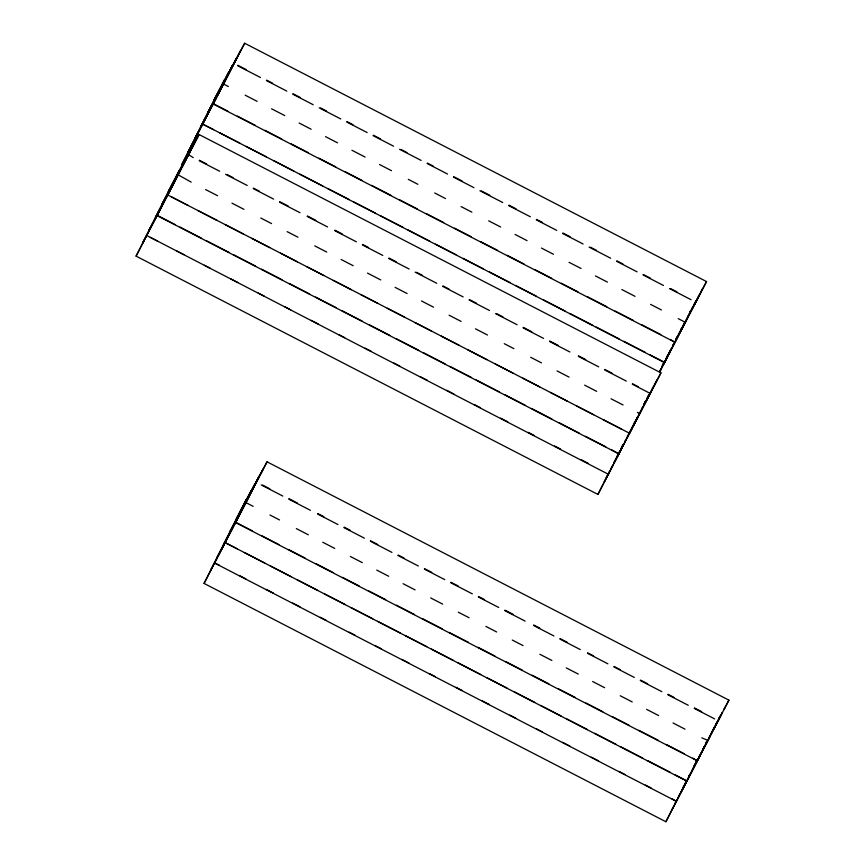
<?xml version="1.0" encoding="UTF-8"?>
<svg xmlns="http://www.w3.org/2000/svg" width="865" height="865" viewBox="0 0 865 865"><rect width="100%" height="100%" fill="white"/><g stroke="black" fill="none" stroke-linecap="round" stroke-linejoin="round"><path stroke-width="1.3" d="M611.241 468.527L597.931 494.445L136.086 256.137L144.271 240.081M169.681 189.63L175.184 178.579M191.187 182.126L178.168 174.838M194.982 138.93L181.672 164.847L189.846 148.791M632.283 384.179L650.285 393.467L660.936 372.847L199.091 134.529L180.526 169.464M228.371 86.511L223.57 84.035L223.873 83.386L207.459 113.218L215.634 97.161M236.869 58.117L223.57 84.035M695.871 302.166L706.521 281.568L244.676 43.25L217.915 93.042M679.22 795.832L665.909 821.75L204.064 583.432L212.239 567.375M230.263 531.694L224.759 542.744M253.164 506.328L245.963 502.619L246.266 501.97L229.852 531.802L238.026 515.745M259.262 476.702L245.963 502.619M704.024 747.814L728.914 700.153L267.069 461.834L240.308 511.626M597.931 494.445L603.013 484.357M604.613 481.016L604.376 481.535L608.592 473.836M642.263 408.01L642.609 407.253M637.429 412.389L639.83 413.632L642.684 407.88M652.794 387.693L653.032 387.163L652.415 388.201M666.245 358.456L667.693 355.45M671.218 349.19L668.234 355.212M683.728 324.18L684.107 323.369M678.214 318.634L685.415 322.353L688.259 316.601M689.318 314.536L692.162 308.794L690.757 311.324M665.909 821.75L674.084 805.693M689.221 775.851L689.502 775.235M706.5 741.954L706.262 742.484L706.867 741.446M704.132 747.457L701.18 753.437M701.807 737.834L707.981 740.462M713.171 729.865L718.447 720.329M718.22 720.848L721.107 715.02M724.665 707.938L724.902 707.408L724.297 708.446M178.06 175.195L167.767 195.112M178.222 174.784L180.839 169.562M184.667 161.874L187.283 156.662M184.504 162.285L181.888 167.507M223.635 83.905L213.341 103.822M223.808 83.505L226.414 78.283M230.079 71.006L227.473 76.217M230.252 70.595L232.869 65.372M246.028 502.489L235.734 522.406M246.201 502.089L248.806 496.867M252.645 489.179L255.262 483.957M620.659 449.735L621.243 448.546M621.524 447.929L622.108 446.729M624.681 442.48L626.217 439.279M631.126 429.57L631.71 428.37M632.661 426.369L631.839 428.099L632.456 427.061M638.521 414.659L639.105 413.459M659.79 371.366L661.238 368.36M635.818 420.92L633.202 426.131M636.164 420.163L636.748 418.963M648.707 395.1L647.236 398.073M651.096 391.737L628.996 434.338M677.284 337.091L675.814 340.064M677.663 336.28L678.246 335.09M646.35 400.603L643.733 405.826M689.6 312.47L690.184 311.27M688.194 315.963L688.778 314.774M687.253 317.92L687.837 316.72M701.688 290.543L702.51 288.824L701.104 291.354M673.175 807.121L672.354 808.84L672.959 807.802M685.48 782.49L686.064 781.3M695.082 764.13L695.665 762.941M695.947 762.324L696.53 761.124M692.649 769.774L696.217 762.552M699.093 756.864L699.677 755.675M700.055 754.864L700.639 753.674M709.646 736.504L710.23 735.304M710.587 734.547L711.171 733.358M707.873 740.808L692.865 769.093M708.046 740.408L710.652 735.185M720.177 716.188L720.761 714.998M615.664 459.639L617.686 455.617M682.258 327.154L683.145 325.381M640.792 410.983L641.679 409.199M692.681 307.713L694.703 303.691M688.637 777.711L673.759 806.31M220.77 87.289L215.266 98.35M221.71 85.44L224.554 79.688L213.904 100.308L218.11 92.598M207.87 113.11L202.367 124.16M208.811 111.261L211.536 105.681M214.325 100.199L211.601 105.779M195.922 137.07L201.426 126.02M218.434 92.75L212.833 103.995M219.278 91.084L224.878 79.84M225.722 78.174L228.576 72.422L216.38 95.745M205.535 118.559L188.116 151.937L196.29 135.881M206.389 116.905L211.979 105.66M228.955 72.433L223.386 83.624M229.831 70.714L232.685 64.972L220.402 88.479M162.296 204.389L156.792 215.45M163.236 202.54L166.08 196.787L161.874 204.497L170.048 188.44M168.74 191.489L165.896 197.231L170.102 189.522M176.125 176.72L178.979 170.978L168.318 191.587L176.417 176.795M216.066 98.253L198.712 131.599M216.942 96.534L222.51 85.343M149.407 230.209L136.086 256.137M150.348 228.36L155.851 217.299M179.293 171.119L173.703 182.364M180.147 169.454L182.991 163.712L170.794 187.024M233.918 63.307L236.761 57.566L224.511 81.029M166.404 196.939L160.804 208.184M167.248 195.274L172.849 184.029M159.96 209.849L142.541 243.227L150.715 227.171M176.936 176.622L171.367 187.824M177.812 174.914L183.38 163.712M184.256 162.004L187.1 156.251L174.817 179.769M237.821 56.257L240.675 50.505L228.587 73.622M170.492 189.532L157.235 215.417M188.343 154.597L191.187 148.845L178.925 172.308M191.284 149.396L161.928 205.578M192.246 147.537L195.09 141.795L183.012 164.901M236.707 518.784L231.204 529.845M237.659 516.935L243.162 505.874M244.103 504.025L246.947 498.272L236.296 518.892L240.502 511.183M223.819 544.604L218.315 555.654M217.375 557.514L204.064 583.432M240.827 511.334L235.226 522.579M241.67 509.669L247.271 498.424M248.114 496.759L250.969 491.006L238.772 514.329M227.928 537.143L210.509 570.522L218.683 554.465M228.782 535.489L234.372 524.244M251.347 491.017L245.779 502.208M252.223 489.298L255.078 483.557L242.795 507.063M238.459 516.837L221.105 550.183M239.335 515.118L244.903 503.927M249.866 494.802L252.591 489.233M256.31 481.892L259.154 476.15L246.903 499.613M260.214 474.842L263.068 469.089L250.98 492.207M667.38 356.877L659.552 372.469M672.689 346.216L673.824 343.967M691.676 309.032L692.811 306.794M606.095 478.031L609.922 470.549M677.911 336.561L664.536 362.63L202.821 124.138M678.787 334.852L684.356 323.661M612.182 466.668L613.328 464.429M619.773 451.519L617.329 456.32M621.794 448.167L608.398 474.279L146.747 235.518M622.649 446.502L623.784 444.253M698.715 296.436L681.631 329.23M644.079 404.279L645.225 402.03M699.666 294.576L706.521 281.568M632.326 427.851L616.248 458.828M649.128 394.97L646.404 400.549M650.177 392.915L651.313 390.666M648.761 396.159L653.129 387.715M654.081 385.855L656.935 380.103L654.448 384.666M685.664 782.922L680.16 793.973M697.071 760.897L698.206 758.648M690.627 773.797L691.762 771.558M705.613 744.484L706.748 742.246M712.846 730.882L711.711 733.12L711.96 732.633M715.961 724.524L717.096 722.275L716.847 722.772M718.155 720.21L719.291 717.972M722.059 713.16L722.405 712.468L716.728 723.464M670.656 349.568L668.429 353.926M675.792 339.221L677.1 336.669M680.268 331.068L681.577 328.505M673.37 344.865L674.678 342.313M690.8 310.751L692.108 308.189M613.674 462.883L614.983 460.331M700.012 293.884L696.974 299.82M634.694 422.347L635.559 420.639M612.55 465.976L606.862 476.983M644.793 402.874L646.101 400.322M638.77 414.94L640.078 412.389M650.437 392.418L644.857 403.22M652.783 388.407L660.936 372.847M675.197 803.098L676.506 800.536M691.74 770.715L693.049 768.152M686.972 780.371L681.274 791.378M702.661 749.652L703.969 747.09M713.193 729.336L714.501 726.773M661.52 367.722L668.602 354.023M678.43 334.647L679.814 331.955M688.983 314.276L690.367 311.595M675.133 341.416L676.516 338.723M621.427 447.421L622.811 444.729M618.994 453.065L620.378 450.373M632.845 425.926L634.24 423.234M636.002 419.795L637.386 417.103M646.523 399.479L647.917 396.786M626.865 437.939L635.926 420.563M636.954 418.476L638.348 415.784M682.95 787.626L684.334 784.933M693.416 767.46L697.439 759.708M687.426 779.473L689.264 775.916M711.376 732.86L712.76 730.179M677.933 798.319L684.55 785.517M694.379 766.141L698.909 757.308M709.441 736.991L701.201 752.907L701.547 752.247M718.404 719.723L719.788 717.031M699.871 755.988L695.849 763.741M702.531 750.798L686.929 781.214L225.181 542.647L237.183 548.832M710.403 735.672L706.381 743.435M661.941 366.349L663.314 363.711M672.408 346.184L673.781 343.535M682.961 325.813L684.334 323.175M693.492 305.507L696.13 300.436M666.591 357.461L667.964 354.823M670.613 350.195L671.986 347.557M691.697 309.519L700.034 293.386M659.519 372.004L660.892 369.355M696.52 300.696L694.336 304.88M643.83 404.193L645.204 401.544M616.367 457.639L617.74 454.99M614.572 461.651L615.934 459.012M620.843 449.486L623.016 445.313M625.027 441.485L626.401 438.836M641.462 409.696L642.836 407.047M651.821 389.726L653.194 387.088M625.406 441.15L617.318 456.807M635.937 420.844L627.882 436.447M603.478 483.459L606.106 478.388M613.934 463.283L616.572 458.223M688.983 776.046L690.357 773.407M705.353 744.397L706.727 741.759M715.885 724.091L717.258 721.442M677.89 797.844L687.026 780.965M714.09 728.103L715.463 725.454M723.8 709.776L728.914 700.153M677.468 799.217L675.176 803.628M702.996 749.901L705.635 744.841M713.344 729.941L715.982 724.881M209.189 110.071L201.004 126.128L205.092 118.592M209.936 108.655L219.645 89.895M213.201 102.805L203.491 121.565M213.947 101.389L223.754 82.434M202.734 122.971L194.56 139.027L198.647 131.502M217.31 95.345L207.503 114.299M218.056 93.939L227.841 75.028M197.047 134.475L206.757 115.715M221.397 87.938L211.611 106.849M222.143 86.532L231.744 67.978M232.49 66.562L244.676 43.25M200.312 128.625L190.592 147.385M201.058 127.209L210.865 108.255M174.07 181.174L164.35 199.934M163.604 201.35L155.43 217.407L167.637 195.155M178.179 173.724L168.372 192.668M157.16 214.261L148.985 230.317L153.062 222.781M157.906 212.844L167.626 194.084M182.256 166.318L170.005 189.781M161.171 206.995L151.462 225.754M186.17 159.257L176.568 177.812M186.916 157.841L199.091 134.529M165.28 199.545L155.484 218.488M166.037 198.128L175.811 179.228M145.017 238.664L154.727 219.905M231.582 528.656L223.397 544.712L227.614 537.003M232.328 527.239L242.038 508.479M235.594 521.39L225.884 540.149M236.34 519.973L246.147 501.019M225.127 541.555L216.953 557.611L221.04 550.086M239.702 513.929L229.895 532.883M240.448 512.523L250.234 493.612M219.44 553.059L229.149 534.3M243.789 506.522L234.004 525.433M244.536 505.117L254.137 486.562M254.883 485.146L267.069 461.834M222.705 547.199L212.985 565.97M223.451 545.793L233.258 526.839M681.144 328.862L681.49 328.213M686.345 319.347L686.691 318.688M678.809 334.322L679.155 333.663M689.686 313.346L677.554 336.636M669.348 352.617L669.694 351.958L668.277 354.639M683.242 326.256L673.457 345.157M683.988 324.851L693.589 306.296M662.158 366.933L661.833 367.549M662.904 365.527L685.415 322.353M639.7 412.648L640.014 412.043M619.751 451.162L620.097 450.503L619.005 452.579M629.125 433.062L629.461 432.403M630.217 430.986L630.553 430.338M612.236 466.094L612.55 465.489M634.326 423.536L635.591 421.114M648.004 397.576L636.056 420.52M627.125 437.852L626.779 438.512L628.217 435.787M636.391 419.957L637.656 417.546M694.173 765.557L694.509 764.898M703.537 747.447L703.883 746.798M708.738 737.932L709.084 737.272M685.707 782.295L686.626 780.533L685.372 782.847M711.754 732.547L712.079 731.931M690.648 773.267L692.087 770.542L691.74 771.202M685.296 784.112L695.103 765.157M623.762 443.896L621.416 448.286M718.523 719.02L719.594 716.999M685.275 321.369L683.869 323.899M680.247 331.598L681.501 329.284M672.365 347.233L670.472 350.509M663.217 364.911L664.634 362.381L650.242 354.953M638.748 415.47L640.132 412.983M616.226 458.872L614.431 461.964M702.64 750.182L703.418 748.722M679.403 794.892L680.182 793.443M227.744 111.12L213.341 103.692L209.265 111.228M205.156 118.689L209.233 111.153M175.206 224.63L157.214 215.342L153.127 222.878M252.537 530.948L235.734 522.276L231.658 529.812M688.075 316.32L688.562 315.455M676.917 337.599L677.392 336.734M666.45 357.775L666.937 356.91M662.979 364.262L663.455 363.397M661.033 369.041L660.428 370.079M648.339 395.608L648.815 394.743M634.304 422.466L634.791 421.601M627.32 436.144L627.795 435.279M620.875 449.054L621.351 448.189M624.887 441.788L625.373 440.923M611.436 467.597L610.82 468.635M720.394 715.506L720.869 714.641M710.468 734.904L710.954 734.039M699.309 756.183L699.785 755.318M695.828 762.681L696.314 761.816M688.843 776.359L689.329 775.494M230.144 70.952L230.198 70.649M202.659 124.236L213.59 129.631M188.635 154.716L193.241 157.625M180.655 169.162L176.449 176.871M167.767 194.982L629.612 433.3M231.625 529.737L227.419 537.446M214.596 562.996L219.515 565.288M214.65 563.083L676.495 801.401L671.759 798.654M696.055 301.744L691.859 309.443M650.48 393.034L642.371 407.783M237.821 65.275L246.222 69.611M266.615 80.131L272.616 83.224M293.008 93.744L300.198 97.464M320.591 107.984L326.592 111.077M346.984 121.597L352.985 124.701M373.377 135.221L380.578 138.93M400.971 149.461L406.961 152.554M427.364 163.074L433.354 166.167M453.747 176.698L462.148 181.023M481.34 190.927L489.741 195.263M508.934 205.167L516.124 208.887M536.516 219.407L542.517 222.5M562.91 233.02L570.111 236.74M590.503 247.26L596.504 250.353M616.896 260.873L622.897 263.976M643.29 274.497L650.48 278.206M670.872 288.737L676.873 291.829M237.615 65.718L260.408 77.482M266.409 80.575L286.802 91.106M292.803 94.199L313.195 104.719M319.185 107.811L340.778 118.959M346.779 122.052L367.171 132.572M373.172 135.675L393.564 146.196M399.565 149.288L421.158 160.425M427.148 163.528L447.551 174.049M453.541 177.141L473.934 187.662M479.934 190.765L502.727 202.518M508.728 205.621L530.321 216.758M536.311 219.851L556.714 230.382M562.704 233.474L583.096 243.995M589.097 247.087L610.69 258.235M616.691 261.327L637.083 271.848M643.084 274.951L663.477 285.472M669.467 288.564L691.059 299.712M245.163 95.172L257.154 101.367M271.556 108.795L284.747 115.596M299.139 123.025L311.14 129.22M325.532 136.648L337.534 142.833M351.925 150.261L365.117 157.073M379.519 164.501L391.51 170.697M408.302 179.358L417.903 184.31M434.695 192.981L445.497 198.55M461.088 206.594L471.89 212.163M488.682 220.835L500.673 227.019M515.075 234.447L527.066 240.643M541.458 248.071L553.459 254.256M569.051 262.3L581.053 268.496M595.444 275.924L607.435 282.109M621.838 289.537L635.029 296.349M650.621 304.394L661.422 309.973M237.334 116.072L255.326 125.36M264.928 130.312L281.72 138.984M291.321 143.936L308.113 152.597M318.904 158.165L335.707 166.837M345.297 171.789L362.089 180.45M371.69 185.402L390.883 195.306M399.284 199.642L417.276 208.93M426.867 213.882L443.669 222.543M454.46 228.111L471.252 236.783M480.854 241.735L497.645 250.396M507.247 255.348L524.039 264.02M534.84 269.588L551.632 278.26M561.223 283.212L578.025 291.873M587.616 296.825L606.808 306.729M615.21 311.065L633.202 320.353M641.603 324.678L660.795 334.582M670.386 339.534L675.057 342.313L213.222 103.995M219.58 132.723L239.973 143.255M245.974 146.347L266.366 156.868M273.567 160.576L293.959 171.108M299.96 174.2L322.753 185.964M327.543 188.44L349.136 199.577M353.936 202.053L375.529 213.201M380.33 215.677L403.122 227.43M407.923 229.906L429.516 241.054M435.506 244.146L455.898 254.667M463.099 258.386L483.492 268.907M489.493 271.999L509.885 282.531M515.886 285.623L536.278 296.144M543.469 299.863L565.061 311M569.862 313.476L592.655 325.24M596.255 327.089L619.048 338.853M623.849 341.329L645.441 352.477M199.437 160.274L206.638 163.982M227.03 174.503L233.031 177.606M253.423 188.127L259.424 191.219M279.817 201.74L288.207 206.075M307.399 215.98L315.801 220.315M334.993 230.22L342.194 233.928M362.586 244.46L368.587 247.552M388.98 258.073L396.17 261.781M416.562 272.313L422.563 275.405M442.956 285.926L448.957 289.018M469.349 299.55L476.55 303.258M496.943 313.779L502.933 316.882M523.325 327.403L531.726 331.738M549.718 341.015L558.12 345.351M578.512 355.872L585.713 359.591M604.905 369.496L612.096 373.204M632.488 383.736L638.489 386.828M199.231 160.717L219.624 171.238M225.624 174.341L247.217 185.478M253.218 188.57L273.61 199.101M279.611 202.194L300.004 212.714M307.194 216.434L327.586 226.954M334.787 230.663L356.38 241.811M362.381 244.903L382.773 255.424M388.774 258.527L409.167 269.047M415.157 272.14L436.749 283.288M442.75 286.38L463.143 296.9M469.144 299.993L489.536 310.524M495.537 313.617L517.129 324.753M523.12 327.846L543.523 338.377M549.513 341.47L569.905 351.99M578.307 356.326L598.699 366.846M604.7 369.939L626.292 381.087M205.578 189.554L217.58 195.739M231.971 203.167L243.962 209.362M260.765 218.023L271.556 223.592M287.148 231.647L297.949 237.215M314.741 245.876L326.743 252.072M341.134 259.5L353.125 265.685M367.528 273.113L380.719 279.925M395.11 287.353L407.112 293.549M421.504 300.977L433.506 307.161M449.097 315.206L461.088 321.402M475.49 328.83L487.482 335.014M504.273 343.686L513.875 348.638M530.667 357.299L541.468 362.868M557.06 370.923L569.051 377.108M584.654 385.152L596.645 391.348M611.036 398.776L623.038 404.961M171.367 196.842L188.159 205.502M197.75 210.454L216.953 220.359M225.343 224.695L243.335 233.972M251.737 238.308L269.729 247.595M280.53 253.164L297.322 261.836M306.913 266.788L323.715 275.448M333.306 280.401L351.298 289.689M360.9 294.641L377.691 303.301M387.293 308.254L404.085 316.925M414.876 322.494L431.678 331.165M441.269 336.117L459.261 345.394M467.662 349.73L486.854 359.635M495.256 363.97L513.248 373.258M522.838 378.21L539.641 386.871M550.432 392.44L567.224 401.111M576.825 406.063L593.617 414.724M603.219 419.676L621.211 428.964M180.006 227.106L201.599 238.243M206.389 240.719L229.182 252.483M233.983 254.959L255.575 266.106M261.576 269.199L281.968 279.719M289.17 283.439L309.562 293.959M315.552 297.052L335.944 307.572M341.945 310.676L362.338 321.196M369.539 324.905L389.931 335.425M395.932 338.529L418.725 350.282M423.515 352.758L445.107 363.906M449.908 366.382L471.501 377.518M476.301 379.995L499.094 391.759M505.095 394.851L525.488 405.382M531.478 408.475L551.87 418.995M559.071 422.715L579.463 433.235M585.464 436.328L605.857 446.848M611.858 449.951L618.951 453.909L157.106 215.59M150.348 237.378L157.538 241.086M176.741 250.991L183.931 254.71M204.324 265.231L210.325 268.323M230.717 278.844L237.918 282.563M258.311 293.084L264.301 296.176M284.704 306.697L290.694 309.8M311.086 320.32L318.288 324.029M338.68 334.56L344.681 337.653M365.073 348.173L371.074 351.266M393.867 363.03L399.857 366.122M420.249 376.653L427.451 380.362M446.643 390.266L453.844 393.986M474.236 404.506L480.237 407.599M500.63 418.119L507.82 421.839M528.212 432.359L534.213 435.452M554.606 445.983L560.607 449.076M580.999 459.596L588.2 463.305M262.614 485.092L269.815 488.812M289.007 498.716L297.409 503.052M317.801 513.572L323.791 516.664M344.183 527.185L350.184 530.277M370.577 540.809L377.778 544.518M398.17 555.038L404.171 558.141M424.564 568.662L431.754 572.37M450.946 582.275L458.147 585.994M478.54 596.515L484.541 599.607M504.933 610.139L513.334 614.464M533.727 624.995L539.717 628.087M560.109 638.608L567.31 642.327M587.703 652.848L593.704 655.94M614.096 666.461L620.097 669.553M640.489 680.085L647.68 683.793M668.072 694.314L674.073 697.417M694.465 707.938L701.666 711.646M261.208 484.93L282.801 496.067M288.802 499.159L310.394 510.307M317.596 514.015L337.988 524.547M343.978 527.639L364.37 538.16M370.371 541.252L391.964 552.4M397.965 555.492L418.357 566.013M424.358 569.105L444.751 579.637M450.741 582.729L472.333 593.866M478.334 596.969L498.727 607.49M504.728 610.582L525.12 621.102M533.521 625.438L553.914 635.959M559.904 639.062L580.296 649.583M587.497 653.291L607.89 663.823M613.89 666.915L634.283 677.436M640.284 680.528L661.876 691.676M667.866 694.768L688.259 705.289M694.26 708.392L714.652 718.912M269.956 514.999L279.546 519.952M296.349 528.612L308.34 534.808M322.732 542.236L334.733 548.421M350.325 556.465L362.327 562.661M376.718 570.089L388.709 576.274M403.112 583.702L415.103 589.898M430.694 597.942L442.696 604.138M458.288 612.182L469.089 617.751M485.881 626.411L496.672 631.991M512.275 640.035L523.066 645.604M539.857 654.275L551.859 660.46M566.251 667.888L578.252 674.084M592.644 681.512L604.635 687.697M620.237 695.741L632.229 701.937M646.62 709.365L658.622 715.55M673.013 722.978L685.015 729.173M262.127 535.9L278.919 544.561M288.521 549.513L305.313 558.185M316.114 563.753L332.906 572.425M342.497 577.377L359.299 586.038M368.89 590.99L385.682 599.661M396.484 605.23L414.476 614.518M422.877 618.843L442.069 628.747M449.259 632.466L468.462 642.371M478.053 647.323L494.845 655.984M505.647 661.552L522.438 670.224M532.04 675.176L548.832 683.837M558.422 688.789L575.225 697.46M586.016 703.029L602.808 711.7M612.409 716.653L629.201 725.313M638.803 730.265L657.995 740.17M666.385 744.505L684.388 753.793M692.779 758.118L697.449 760.897L235.615 522.579M244.373 552.551L264.766 563.072M270.767 566.164L291.159 576.685M297.16 579.788L317.552 590.308M324.753 594.017L345.146 604.548M351.136 607.641L372.729 618.778M377.529 621.254L400.322 633.018M405.123 635.494L426.715 646.642M431.516 649.118L453.109 660.255M457.899 662.731L480.691 674.495M486.692 677.587L507.085 688.107M514.286 691.827L534.678 702.348M540.679 705.44L561.071 715.971M567.062 719.064L587.454 729.584M594.655 733.293L616.248 744.441M621.048 746.917L642.641 758.054M647.442 760.53L670.234 772.294M675.024 774.77L685.826 780.338M239.908 575.82L245.909 578.912M266.301 589.433L273.502 593.152M292.694 603.056L299.885 606.765M320.288 617.286L326.278 620.389M349.071 632.142L355.072 635.245M375.464 645.766L381.465 648.858M401.857 659.379L409.048 663.098M429.451 673.619L435.441 676.711M455.833 687.243L461.834 690.335M482.227 700.855L489.428 704.575M509.82 715.096L515.821 718.188M536.214 728.708L542.204 731.801M562.596 742.332L569.797 746.041M591.39 757.189L598.591 760.897M618.983 771.418L624.984 774.521M645.377 785.042L651.367 788.134M615.08 460.84L614.799 461.456L615.037 460.926"/></g></svg>
